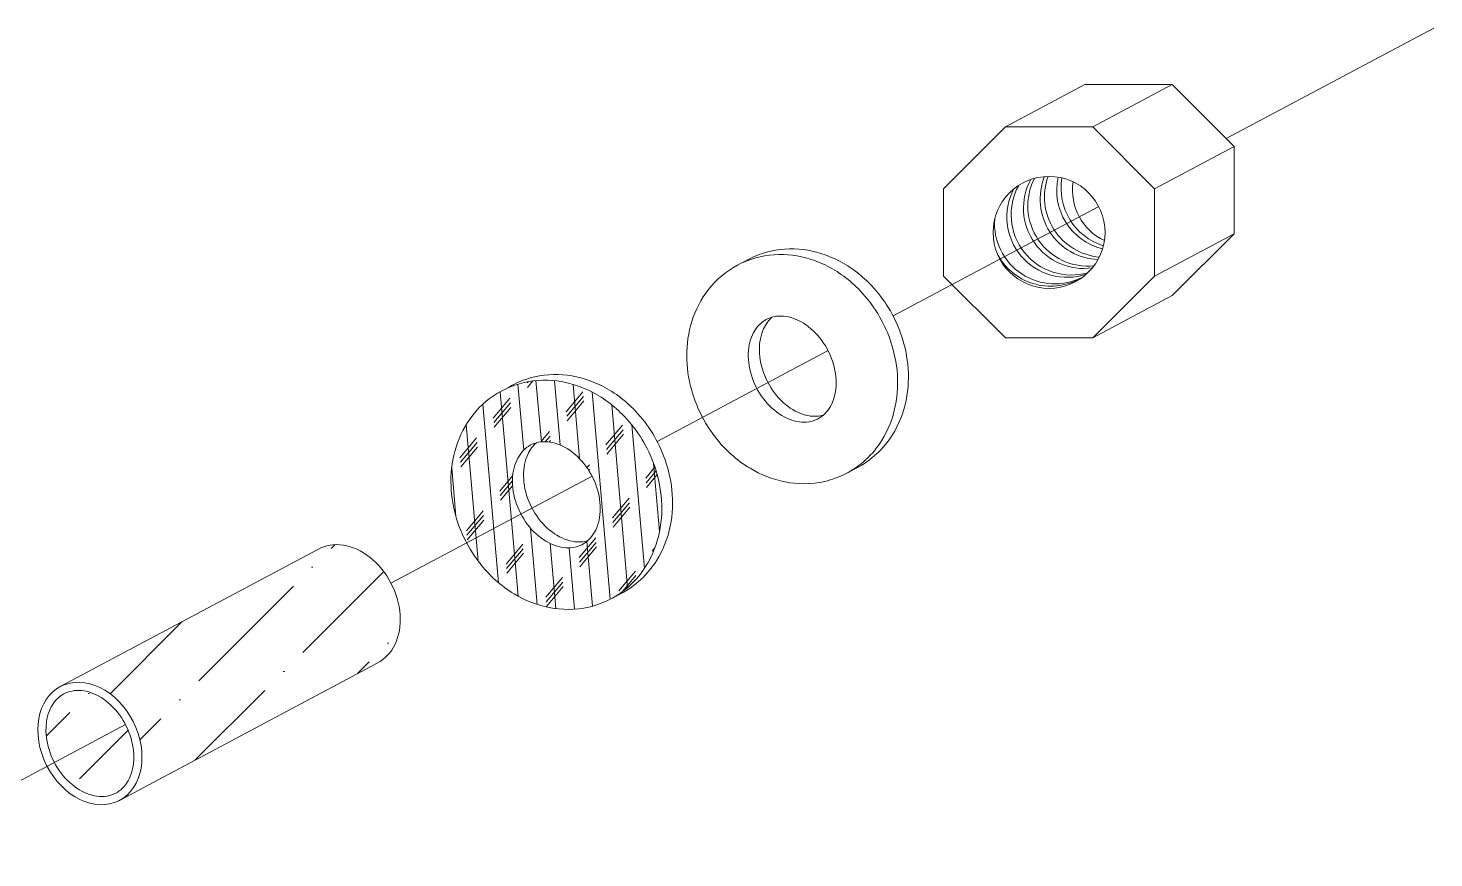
# Model space of a CAD drawing. Header units: inches. Extents: x 0 to 4744, y 0 to 4696.
# Drawn here: x 4242.6 to 4305, y 2399.5 to 2436.3 of the extents above; entities that cross this region are included whole.
import ezdxf

# ---------------------------------------------------------------- set-up
doc = ezdxf.new("R2010")
doc.units = ezdxf.units.IN
doc.header["$LTSCALE"] = 0.2
doc.header["$MEASUREMENT"] = 0
doc.linetypes.add('CENTER2', pattern=[1.125, 0.75, -0.125, 0.125, -0.125])
doc.layers.add('G-DIMS-JOG', color=6, linetype='Continuous', lineweight=20)
doc.layers.add('O-MISC', color=7, linetype='Continuous', lineweight=15)

msp = doc.modelspace()

# ---------------------------------------------------------------- hatches: boundary and pattern name
at = {"layer": 'O-MISC'}
h = msp.add_hatch(dxfattribs=at)
h.set_pattern_fill('CORK', color=256, scale=6.5, angle=95)
h.set_pattern_definition([(95, (3715.1546, 1286.3426), (-0.8094082, -0.07081404), []), (230, (3715.524, 1286.7827), (1.7604445, -1.4771883), [1.1490485, -1.1490485]), (230, (3715.5062, 1286.985), (1.7604445, -1.4771883), [1.1490485, -1.1490485]), (230, (3715.4885, 1287.1874), (1.7604445, -1.4771883), [1.1490485, -1.1490485])])
edge = h.paths.add_edge_path()
edge.add_spline(control_points=[(4268.69787, 2411.1664), (4268.91438, 2411.3013), (4269.11747, 2411.45647), (4269.57188, 2411.87637), (4269.80349, 2412.15836), (4270.29978, 2412.94078), (4270.49961, 2413.46794), (4270.71724, 2414.53142), (4270.73651, 2415.06906), (4270.62973, 2416.1189), (4270.50359, 2416.63181), (4270.0138, 2417.90089), (4269.55354, 2418.61927), (4268.50768, 2419.66498), (4267.97896, 2420.04574), (4266.9073, 2420.52834), (4266.38947, 2420.67126), (4265.30446, 2420.75461), (4264.73698, 2420.69185), (4264.08291, 2420.46975), (4263.96703, 2420.42407), (4263.85345, 2420.37303)], knot_values=[0.06559478, 0.06559478, 0.06559478, 0.06559478, 0.21070804, 0.21070804, 0.42141609, 0.42141609, 0.75974997, 0.75974997, 1.09808385, 1.09808385, 1.43641773, 1.43641773, 1.97829735, 1.97829735, 2.38750518, 2.38750518, 2.71043247, 2.71043247, 3.03335976, 3.03335976, 3.104153, 3.104153, 3.104153, 3.104153], degree=3, periodic=0)
edge.add_spline(control_points=[(4263.85345, 2420.37303), (4263.44892, 2420.19128), (4263.07356, 2419.9417), (4262.34296, 2419.25963), (4262.02311, 2418.79989), (4261.57461, 2417.82889), (4261.44332, 2417.31781), (4261.33476, 2416.29889), (4261.3569, 2415.79002), (4261.55093, 2414.66716), (4261.76074, 2414.06107), (4262.05806, 2413.50114)], knot_values=[3.104153, 3.104153, 3.104153, 3.104153, 3.35628705, 3.35628705, 3.67921434, 3.67921434, 4.00214163, 4.00214163, 4.32506892, 4.32506892, 4.73548397, 4.73548397, 4.73548397, 4.73548397], degree=3, periodic=0)
edge.add_line((4262.05806, 2413.50114), (4264.46706, 2414.78379))
edge.add_spline(control_points=[(4264.46706, 2414.78379), (4264.41334, 2414.88524), (4264.36469, 2414.98947), (4264.17423, 2415.45965), (4264.09434, 2415.84432), (4264.08225, 2416.56391), (4264.14991, 2416.89746), (4264.40062, 2417.44116), (4264.58125, 2417.65112), (4264.90598, 2417.86087), (4265.0241, 2417.91389), (4265.15026, 2417.94863)], knot_values=[2.98861638, 2.98861638, 2.98861638, 2.98861638, 3.12256825, 3.12256825, 3.58254223, 3.58254223, 4.04251621, 4.04251621, 4.50249019, 4.50249019, 4.73369166, 4.73369166, 4.73369166, 4.73369166], degree=3, periodic=0)
edge.add_spline(control_points=[(4265.15026, 2417.94863), (4265.2751, 2417.98301), (4265.40781, 2417.99949), (4265.8268, 2417.99188), (4266.13281, 2417.90725), (4266.72855, 2417.57646), (4267.01658, 2417.33057), (4267.39673, 2416.85624), (4267.51982, 2416.66534), (4267.62312, 2416.4642)], knot_values=[1.57609536, 1.57609536, 1.57609536, 1.57609536, 1.80486786, 1.80486786, 2.26484184, 2.26484184, 2.72481582, 2.72481582, 2.98861638, 2.98861638, 2.98861638, 2.98861638], degree=3, periodic=0)
edge.add_spline(control_points=[(4267.62312, 2416.4642), (4267.69994, 2416.31462), (4267.76582, 2416.15938), (4267.94366, 2415.63186), (4267.99809, 2415.24934), (4267.96159, 2414.54903), (4267.87107, 2414.23272), (4267.64022, 2413.82987), (4267.53453, 2413.70166), (4267.414, 2413.59839)], knot_values=[0.18148593, 0.18148593, 0.18148593, 0.18148593, 0.37765935, 0.37765935, 0.83763333, 0.83763333, 1.29760731, 1.29760731, 1.57609536, 1.57609536, 1.57609536, 1.57609536], degree=3, periodic=0)
edge.add_spline(control_points=[(4267.414, 2413.59839), (4267.33545, 2413.53109), (4267.2506, 2413.47438), (4267.16049, 2413.42859), (4267.00979, 2413.35201), (4266.84354, 2413.30546), (4266.39394, 2413.27067), (4266.09304, 2413.32677), (4265.49328, 2413.60351), (4265.19633, 2413.82426), (4264.75856, 2414.30642), (4264.59781, 2414.53687), (4264.46706, 2414.78379)], knot_values=[4.73369166, 4.73369166, 4.73369166, 4.73369166, 4.91517759, 4.91517759, 4.91517759, 5.21870117, 5.21870117, 5.67867515, 5.67867515, 6.13864913, 6.13864913, 6.46467124, 6.46467124, 6.46467124, 6.46467124], degree=3, periodic=0)
edge.add_line((4264.46706, 2414.78379), (4262.05806, 2413.50114))
edge.add_spline(control_points=[(4262.05806, 2413.50114), (4262.2226, 2413.19128), (4262.41393, 2412.89555), (4263.05052, 2412.07689), (4263.56597, 2411.60394), (4264.63703, 2410.96158), (4265.16062, 2410.74858), (4266.28562, 2410.53025), (4266.88889, 2410.52814), (4267.79299, 2410.73562), (4268.10393, 2410.84763), (4268.39646, 2410.99627), (4268.4994, 2411.04858), (4268.60001, 2411.10542), (4268.69787, 2411.1664)], knot_values=[4.73548397, 4.73548397, 4.73548397, 4.73548397, 4.96260172, 4.96260172, 5.40539927, 5.40539927, 5.75109231, 5.75109231, 6.09678535, 6.09678535, 6.28318531, 6.28318531, 6.28318531, 6.34878008, 6.34878008, 6.34878008, 6.34878008], degree=3, periodic=0)
h = msp.add_hatch(dxfattribs=at)
h.set_pattern_fill('ANSI36', color=256, scale=19)
h.set_pattern_definition([(45, (3618.3048, 1234.759), (1.259534, 4.618291), [5.9375, -1.1875, 0, -1.1875])])
edge = h.paths.add_edge_path()
edge.add_ellipse((4256.80292, 2410.71692), major_axis=(1.28905, -2.53678), ratio=0.75570941, start_angle=0, end_angle=181.6984602)
edge.add_line((4255.45761, 2413.22371), (4244.05949, 2407.14768))
edge.add_ellipse((4245.34854, 2404.6109), major_axis=(1.28905, -2.53678), ratio=0.75570941, start_angle=1.6984602, end_angle=180, ccw=False)
edge.add_line((4246.69385, 2402.10411), (4258.09197, 2408.18014))
h = msp.add_hatch(dxfattribs=at)
h.set_pattern_fill('ANSI36', color=256, scale=19)
h.set_pattern_definition([(45, (3623.5113, 1237.5545), (1.259534, 4.618291), [5.9375, -1.1875, 0, -1.1875])])
edge = h.paths.add_edge_path()
edge.add_spline(control_points=[(4243.7704, 2403.77064), (4243.90284, 2403.51684), (4244.06702, 2403.27998), (4244.50924, 2402.79291), (4244.80619, 2402.57216), (4245.40595, 2402.29542), (4245.70685, 2402.23931), (4246.15645, 2402.27411), (4246.3227, 2402.32066), (4246.4734, 2402.39723), (4246.70178, 2402.51328), (4246.89639, 2402.69951), (4247.18398, 2403.20137), (4247.2745, 2403.51768), (4247.311, 2404.21799), (4247.25657, 2404.6005), (4247.07657, 2405.13446), (4247.00746, 2405.29593), (4246.92658, 2405.45112)], knot_values=[4.72568996, 4.72568996, 4.72568996, 4.72568996, 5.05971377, 5.05971377, 5.51968775, 5.51968775, 5.97966173, 5.97966173, 6.28318531, 6.28318531, 6.28318531, 6.74315929, 6.74315929, 7.20313326, 7.20313326, 7.66310724, 7.66310724, 7.86728174, 7.86728174, 7.86728174, 7.86728174], degree=3, periodic=0)
edge.add_line((4246.92658, 2405.45112), (4243.7704, 2403.77064))
edge = h.paths.add_edge_path()
edge.add_spline(control_points=[(4246.92658, 2405.45112), (4246.82525, 2405.64555), (4246.70544, 2405.83013), (4246.32949, 2406.29922), (4246.04146, 2406.5451), (4245.44572, 2406.8759), (4245.13972, 2406.96053), (4244.58007, 2406.97069), (4244.32637, 2406.89894), (4243.89416, 2406.61977), (4243.71353, 2406.40981), (4243.46282, 2405.86611), (4243.39516, 2405.53256), (4243.40725, 2404.81296), (4243.48714, 2404.4283), (4243.67503, 2403.96445), (4243.72046, 2403.86634), (4243.7704, 2403.77064)], knot_values=[1.58409643, 1.58409643, 1.58409643, 1.58409643, 1.83989592, 1.83989592, 2.29986989, 2.29986989, 2.75984387, 2.75984387, 3.21981785, 3.21981785, 3.67979183, 3.67979183, 4.13976581, 4.13976581, 4.59973979, 4.59973979, 4.72568996, 4.72568996, 4.72568996, 4.72568996], degree=3, periodic=0)
edge.add_line((4243.7704, 2403.77064), (4246.92658, 2405.45112))

# ---------------------------------------------------------------- linework, layer by layer
at = {"layer": 'G-DIMS-JOG', "linetype": 'CENTER2', "ltscale": 150}
for p, q in [((4304.95146, 2436.34595), (4295.74357, 2431.44329)), ((4290.08699, 2428.4315), (4280.96819, 2423.57627)), ((4278.08221, 2422.03966), (4270.50521, 2418.00827)), ((4267.61882, 2416.47255), (4258.70106, 2411.72781)), ((4246.92658, 2405.45112), (4235.81738, 2399.53613))]:
    msp.add_line(p, q, dxfattribs=at)
at = {"layer": 'O-MISC'}
for p, q in [((4285.94726, 2431.96231), (4289.46998, 2433.84017)), ((4289.82397, 2431.96231), (4293.34669, 2433.84017)), ((4292.56522, 2429.22106), (4296.08794, 2431.09892)), ((4292.56522, 2425.34434), (4296.08794, 2427.22221)), ((4289.82397, 2422.60309), (4293.34669, 2424.48096)), ((4244.05949, 2407.14768), (4255.45761, 2413.22371)), ((4258.09197, 2408.18014), (4246.63759, 2402.07412))]:
    msp.add_line(p, q, dxfattribs=at)
msp.add_lwpolyline([(4293.34669, 2424.48096), (4296.08794, 2427.22221), (4296.08794, 2431.09892), (4293.34669, 2433.84017), (4289.46998, 2433.84017)], dxfattribs=at)
msp.add_lwpolyline([(4292.56522, 2429.22106), (4289.82397, 2431.96231), (4285.94726, 2431.96231), (4283.20601, 2429.22106), (4283.20601, 2425.34434), (4285.94726, 2422.60309), (4289.82397, 2422.60309), (4292.56522, 2425.34434)], close=True, dxfattribs=at)
msp.add_circle((4287.88562, 2427.2827), 2.4831, dxfattribs=at)
for centre, radius, start, end in [((4289.43005, 2428.36061), 2.67788, 151.7404115, 278.0844068), ((4289.62068, 2428.46211), 2.67788, 152.9686665, 275.4431374), ((4290.16775, 2428.75305), 2.67788, 157.9647325, 267.6214577), ((4290.35837, 2428.85454), 2.67788, 160.1147852, 264.7704704), ((4290.90545, 2429.14548), 2.67788, 167.3435659, 255.9930861), ((4291.09607, 2429.24698), 2.67788, 170.2766387, 252.6430651), ((4291.40978, 2429.15911), 2.4831, 171.5415921, 244.5237413), ((4288.69235, 2427.96817), 2.67788, 152.3759446, 288.3324296), ((4288.88298, 2428.06967), 2.67788, 151.0859472, 285.6348015), ((4288.14528, 2427.67723), 2.67788, 175.6995644, 297.5992026), ((4287.96326, 2427.58682), 2.69084, 209.6745568, 301.6809154)]:
    msp.add_arc(centre, radius, start, end, dxfattribs=at)
msp.add_ellipse((4256.80292, 2410.71692), major_axis=(1.28905, -2.53678), ratio=0.75570941, start_param=0, end_param=3.17123638, dxfattribs=at)
msp.add_ellipse((4245.34854, 2404.6109), major_axis=(1.28905, -2.53678), ratio=0.75570941, dxfattribs=at)
for points, knots in [([(4279.15696, 2416.74185), (4279.21618, 2416.76837), (4279.27477, 2416.79635), (4279.33265, 2416.82576), (4279.66332, 2416.99379), (4279.96989, 2417.20854), (4280.50807, 2417.70585), (4280.73968, 2417.98784), (4281.23597, 2418.77026), (4281.43579, 2419.29743), (4281.65342, 2420.3609), (4281.6727, 2420.89854), (4281.56592, 2421.94838), (4281.43978, 2422.46129), (4280.94998, 2423.73037), (4280.48972, 2424.44875), (4279.44386, 2425.49446), (4278.91514, 2425.87522), (4277.84348, 2426.35782), (4277.32565, 2426.50074), (4276.24065, 2426.58409), (4275.67317, 2426.52133), (4274.84883, 2426.24142), (4274.57131, 2426.10921), (4274.31253, 2425.94849)], [6.24630801, 6.24630801, 6.24630801, 6.24630801, 6.28318531, 6.28318531, 6.28318531, 6.49389335, 6.49389335, 6.7046014, 6.7046014, 7.04293528, 7.04293528, 7.38126916, 7.38126916, 7.71960304, 7.71960304, 8.26148266, 8.26148266, 8.67069049, 8.67069049, 8.99361778, 8.99361778, 9.31654507, 9.31654507, 9.48982547, 9.48982547, 9.48982547, 9.48982547]), ([(4278.85555, 2416.57173), (4279.18623, 2416.73976), (4279.49279, 2416.95451), (4280.03097, 2417.45183), (4280.26258, 2417.73382), (4280.75887, 2418.51623), (4280.95869, 2419.0434), (4281.17632, 2420.10688), (4281.1956, 2420.64452), (4281.08882, 2421.69436), (4280.96268, 2422.20726), (4280.47289, 2423.47635), (4280.01262, 2424.19473), (4278.96677, 2425.24043), (4278.43804, 2425.62119), (4277.36639, 2426.10379), (4276.84856, 2426.24671), (4275.76355, 2426.33007), (4275.19607, 2426.2673), (4274.12313, 2425.90298), (4273.62259, 2425.60112), (4272.80205, 2424.83508), (4272.4822, 2424.37534), (4272.0337, 2423.40434), (4271.90241, 2422.89327), (4271.79385, 2421.87435), (4271.81599, 2421.36547), (4272.07011, 2419.89486), (4272.48302, 2418.97255), (4273.50961, 2417.65234), (4274.02506, 2417.17939), (4275.09612, 2416.53704), (4275.6197, 2416.32403), (4276.74471, 2416.1057), (4277.34798, 2416.1036), (4278.25208, 2416.31108), (4278.56302, 2416.42308), (4278.85555, 2416.57173)], [0, 0, 0, 0, 0.21070804, 0.21070804, 0.42141609, 0.42141609, 0.75974997, 0.75974997, 1.09808385, 1.09808385, 1.43641773, 1.43641773, 1.97829735, 1.97829735, 2.38750518, 2.38750518, 2.71043247, 2.71043247, 3.03335976, 3.03335976, 3.35628705, 3.35628705, 3.67921434, 3.67921434, 4.00214163, 4.00214163, 4.32506892, 4.32506892, 4.96260172, 4.96260172, 5.40539927, 5.40539927, 5.75109231, 5.75109231, 6.09678535, 6.09678535, 6.28318531, 6.28318531, 6.28318531, 6.28318531]), ([(4277.61958, 2419.00404), (4277.84796, 2419.12009), (4278.04257, 2419.30632), (4278.33016, 2419.80817), (4278.42067, 2420.12448), (4278.45717, 2420.8248), (4278.40274, 2421.20731), (4278.15341, 2421.94692), (4277.95886, 2422.30313), (4277.47567, 2422.90603), (4277.18763, 2423.15191), (4276.5919, 2423.4827), (4276.28589, 2423.56733), (4275.72624, 2423.5775), (4275.47255, 2423.50574), (4275.04034, 2423.22658), (4274.8597, 2423.01661), (4274.609, 2422.47292), (4274.54133, 2422.13937), (4274.55342, 2421.41977), (4274.63332, 2421.03511), (4274.92832, 2420.30683), (4275.14304, 2419.96405), (4275.65542, 2419.39971), (4275.95237, 2419.17897), (4276.55212, 2418.90223), (4276.85303, 2418.84612), (4277.30263, 2418.88092), (4277.46888, 2418.92746), (4277.61958, 2419.00404)], [0, 0, 0, 0, 0.45997398, 0.45997398, 0.91994796, 0.91994796, 1.37992194, 1.37992194, 1.83989592, 1.83989592, 2.29986989, 2.29986989, 2.75984387, 2.75984387, 3.21981785, 3.21981785, 3.67979183, 3.67979183, 4.13976581, 4.13976581, 4.59973979, 4.59973979, 5.05971377, 5.05971377, 5.51968775, 5.51968775, 5.97966173, 5.97966173, 6.28318531, 6.28318531, 6.28318531, 6.28318531]), ([(4275.60935, 2423.52409), (4275.4548, 2423.39165), (4275.32427, 2423.21799), (4275.10167, 2422.73524), (4275.034, 2422.40168), (4275.04609, 2421.68209), (4275.12599, 2421.29742), (4275.42099, 2420.56914), (4275.63571, 2420.22637), (4276.14809, 2419.66203), (4276.44504, 2419.44129), (4277.04479, 2419.16454), (4277.3457, 2419.10844), (4277.70527, 2419.13627), (4277.7909, 2419.15119), (4277.87309, 2419.17384)], [3.32293393, 3.32293393, 3.32293393, 3.32293393, 3.67979183, 3.67979183, 4.13976581, 4.13976581, 4.59973979, 4.59973979, 5.05971377, 5.05971377, 5.51968775, 5.51968775, 5.97966173, 5.97966173, 6.13030246, 6.13030246, 6.13030246, 6.13030246]), ([(4268.69787, 2411.1664), (4268.75709, 2411.19292), (4268.81569, 2411.22089), (4268.87356, 2411.2503), (4269.20424, 2411.41833), (4269.5108, 2411.63309), (4270.04898, 2412.1304), (4270.28059, 2412.41239), (4270.77688, 2413.1948), (4270.97671, 2413.72197), (4271.19433, 2414.78545), (4271.21361, 2415.32309), (4271.10683, 2416.37293), (4270.98069, 2416.88583), (4270.4909, 2418.15492), (4270.03064, 2418.8733), (4268.98478, 2419.91901), (4268.45606, 2420.29976), (4267.3844, 2420.78236), (4266.86657, 2420.92528), (4265.78156, 2421.00864), (4265.21408, 2420.94587), (4264.38975, 2420.66597), (4264.11223, 2420.53376), (4263.85345, 2420.37303)], [6.24630801, 6.24630801, 6.24630801, 6.24630801, 6.28318531, 6.28318531, 6.28318531, 6.49389335, 6.49389335, 6.7046014, 6.7046014, 7.04293528, 7.04293528, 7.38126916, 7.38126916, 7.71960304, 7.71960304, 8.26148266, 8.26148266, 8.67069049, 8.67069049, 8.99361778, 8.99361778, 9.31654507, 9.31654507, 9.48982547, 9.48982547, 9.48982547, 9.48982547]), ([(4268.39646, 2410.99627), (4268.72714, 2411.16431), (4269.0337, 2411.37906), (4269.57188, 2411.87637), (4269.80349, 2412.15836), (4270.29978, 2412.94078), (4270.49961, 2413.46794), (4270.71724, 2414.53142), (4270.73651, 2415.06906), (4270.62973, 2416.1189), (4270.50359, 2416.63181), (4270.0138, 2417.90089), (4269.55354, 2418.61927), (4268.50768, 2419.66498), (4267.97896, 2420.04574), (4266.9073, 2420.52834), (4266.38947, 2420.67126), (4265.30446, 2420.75461), (4264.73698, 2420.69185), (4263.66405, 2420.32753), (4263.1635, 2420.02566), (4262.34296, 2419.25963), (4262.02311, 2418.79989), (4261.57461, 2417.82889), (4261.44332, 2417.31781), (4261.33476, 2416.29889), (4261.3569, 2415.79002), (4261.61103, 2414.31941), (4262.02394, 2413.3971), (4263.05052, 2412.07689), (4263.56597, 2411.60394), (4264.63703, 2410.96158), (4265.16062, 2410.74858), (4266.28562, 2410.53025), (4266.88889, 2410.52814), (4267.79299, 2410.73562), (4268.10393, 2410.84763), (4268.39646, 2410.99627)], [0, 0, 0, 0, 0.21070804, 0.21070804, 0.42141609, 0.42141609, 0.75974997, 0.75974997, 1.09808385, 1.09808385, 1.43641773, 1.43641773, 1.97829735, 1.97829735, 2.38750518, 2.38750518, 2.71043247, 2.71043247, 3.03335976, 3.03335976, 3.35628705, 3.35628705, 3.67921434, 3.67921434, 4.00214163, 4.00214163, 4.32506892, 4.32506892, 4.96260172, 4.96260172, 5.40539927, 5.40539927, 5.75109231, 5.75109231, 6.09678535, 6.09678535, 6.28318531, 6.28318531, 6.28318531, 6.28318531]), ([(4267.16049, 2413.42859), (4267.38887, 2413.54464), (4267.58348, 2413.73087), (4267.87107, 2414.23272), (4267.96159, 2414.54903), (4267.99809, 2415.24934), (4267.94366, 2415.63186), (4267.69433, 2416.37147), (4267.49977, 2416.72767), (4267.01658, 2417.33057), (4266.72855, 2417.57646), (4266.13281, 2417.90725), (4265.8268, 2417.99188), (4265.26716, 2418.00205), (4265.01346, 2417.93029), (4264.58125, 2417.65112), (4264.40062, 2417.44116), (4264.14991, 2416.89746), (4264.08225, 2416.56391), (4264.09434, 2415.84432), (4264.17423, 2415.45965), (4264.46923, 2414.73137), (4264.68396, 2414.38859), (4265.19633, 2413.82426), (4265.49328, 2413.60351), (4266.09304, 2413.32677), (4266.39394, 2413.27067), (4266.84354, 2413.30546), (4267.00979, 2413.35201), (4267.16049, 2413.42859)], [0, 0, 0, 0, 0.45997398, 0.45997398, 0.91994796, 0.91994796, 1.37992194, 1.37992194, 1.83989592, 1.83989592, 2.29986989, 2.29986989, 2.75984387, 2.75984387, 3.21981785, 3.21981785, 3.67979183, 3.67979183, 4.13976581, 4.13976581, 4.59973979, 4.59973979, 5.05971377, 5.05971377, 5.51968775, 5.51968775, 5.97966173, 5.97966173, 6.28318531, 6.28318531, 6.28318531, 6.28318531]), ([(4265.15026, 2417.94863), (4264.99571, 2417.81619), (4264.86519, 2417.64254), (4264.64258, 2417.15978), (4264.57492, 2416.82623), (4264.58701, 2416.10663), (4264.6669, 2415.72197), (4264.9619, 2414.99369), (4265.17663, 2414.65091), (4265.689, 2414.08658), (4265.98595, 2413.86583), (4266.58571, 2413.58909), (4266.88661, 2413.53298), (4267.24619, 2413.56081), (4267.33182, 2413.57574), (4267.414, 2413.59839)], [3.32293393, 3.32293393, 3.32293393, 3.32293393, 3.67979183, 3.67979183, 4.13976581, 4.13976581, 4.59973979, 4.59973979, 5.05971377, 5.05971377, 5.51968775, 5.51968775, 5.97966173, 5.97966173, 6.13030246, 6.13030246, 6.13030246, 6.13030246]), ([(4246.4734, 2402.39723), (4246.70178, 2402.51328), (4246.89639, 2402.69951), (4247.18398, 2403.20137), (4247.2745, 2403.51768), (4247.311, 2404.21799), (4247.25657, 2404.6005), (4247.00724, 2405.34011), (4246.81268, 2405.69632), (4246.32949, 2406.29922), (4246.04146, 2406.5451), (4245.44572, 2406.8759), (4245.13972, 2406.96053), (4244.58007, 2406.97069), (4244.32637, 2406.89894), (4243.89416, 2406.61977), (4243.71353, 2406.40981), (4243.46282, 2405.86611), (4243.39516, 2405.53256), (4243.40725, 2404.81296), (4243.48714, 2404.4283), (4243.78214, 2403.70002), (4243.99687, 2403.35724), (4244.50924, 2402.79291), (4244.80619, 2402.57216), (4245.40595, 2402.29542), (4245.70685, 2402.23931), (4246.15645, 2402.27411), (4246.3227, 2402.32066), (4246.4734, 2402.39723)], [0, 0, 0, 0, 0.45997398, 0.45997398, 0.91994796, 0.91994796, 1.37992194, 1.37992194, 1.83989592, 1.83989592, 2.29986989, 2.29986989, 2.75984387, 2.75984387, 3.21981785, 3.21981785, 3.67979183, 3.67979183, 4.13976581, 4.13976581, 4.59973979, 4.59973979, 5.05971377, 5.05971377, 5.51968775, 5.51968775, 5.97966173, 5.97966173, 6.28318531, 6.28318531, 6.28318531, 6.28318531])]:
    msp.add_open_spline(points, degree=3, knots=knots, dxfattribs=at)

doc.saveas('drawing.dxf')
